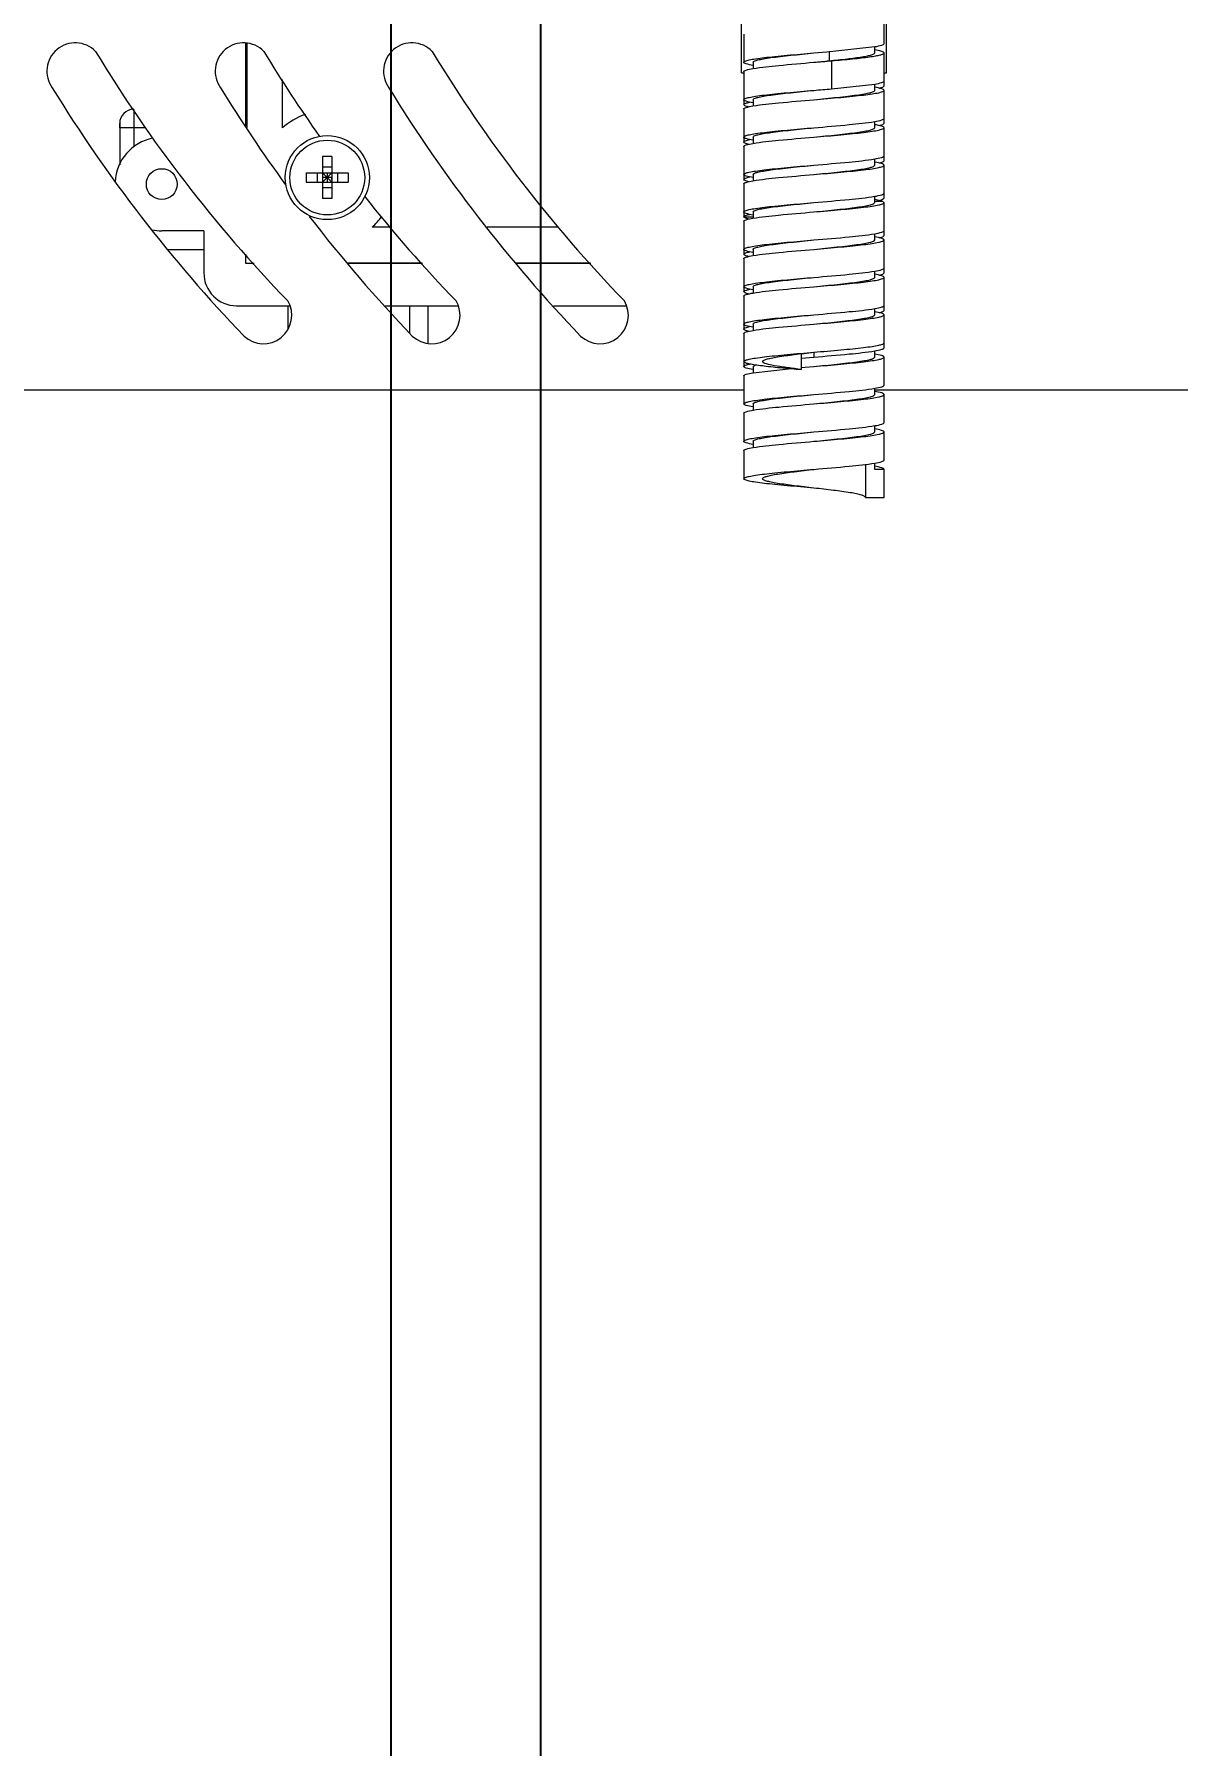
# Model space of a CAD drawing. Header units: millimetres. Extents: x 3895 to 4697, y -1269 to -217.
# Drawn here: x 4124.71 to 4155.29, y -913.09 to -867.34 of the extents above; entities that cross this region are included whole.
import ezdxf

# ---------------------------------------------------------------- set-up
doc = ezdxf.new("R2010")
doc.units = ezdxf.units.MM
doc.header["$LTSCALE"] = 0.1
doc.layers.get('0').update_dxf_attribs({"lineweight": 15})
doc.layers.add('DIM', color=3, linetype='Continuous', lineweight=13)
doc.styles.get("Standard").update_dxf_attribs({"font": 'arial.ttf'})
doc.dimstyles.new('ISO-25', dxfattribs={"dimtxt": 2.5, "dimasz": 2.5, "dimexe": 1.25, "dimexo": 0.625, "dimtad": 1, "dimlfac": 5, "dimtxsty": 'Standard', "dimcen": 2.5, "dimadec": 0, "dimazin": 0, "dimtfac": 1, "dimtmove": 0, "dimatfit": 3, "dimfxl": 1, "dimarcsym": 0})

# ---------------------------------------------------------------- blocks, each defined once
blk = doc.blocks.new('*D104')
at = {"layer": 'Defpoints', "color": 0, "transparency": 16777216}
for p in [(4123.748, -876.219), (4217.498, -876.219), (4217.498, -953.627)]:
    blk.add_point(p, dxfattribs=at)
at = {"layer": 'DIM', "color": 0, "lineweight": -2, "transparency": 16777216}
for p, q in [((4123.748, -876.844), (4123.748, -954.877)), ((4217.498, -876.844), (4217.498, -954.877)), ((4127.748, -953.627), (4213.498, -953.627))]:
    blk.add_line(p, q, dxfattribs=at)
at = {"layer": 'DIM', "color": 0, "transparency": 16777216}
for points in [[(4127.748, -952.96), (4127.748, -954.294), (4123.748, -953.627)], [(4213.498, -952.96), (4213.498, -954.294), (4217.498, -953.627)]]:
    blk.add_solid(points, dxfattribs=at)
at = {"layer": 'DIM', "color": 0, "transparency": 16777216, "insert": (4170.546, -950.958), "char_height": 4, "attachment_point": 5}
blk.add_mtext('375', dxfattribs=at)
blk = doc.blocks.new('*D108')
at = {"layer": 'Defpoints', "color": 0, "transparency": 16777216}
for p in [(4134.248, -861.119), (4207.248, -861.119), (4207.248, -942.819)]:
    blk.add_point(p, dxfattribs=at)
at = {"layer": 'DIM', "color": 0, "lineweight": -2, "transparency": 16777216}
for p, q in [((4134.248, -861.744), (4134.248, -944.069)), ((4207.248, -861.744), (4207.248, -944.069)), ((4138.248, -942.819), (4203.248, -942.819))]:
    blk.add_line(p, q, dxfattribs=at)
at = {"layer": 'DIM', "color": 0, "transparency": 16777216}
for points in [[(4138.248, -942.153), (4138.248, -943.486), (4134.248, -942.819)], [(4203.248, -942.153), (4203.248, -943.486), (4207.248, -942.819)]]:
    blk.add_solid(points, dxfattribs=at)
at = {"layer": 'DIM', "color": 0, "transparency": 16777216, "insert": (4170.707, -940.152), "char_height": 4, "attachment_point": 5}
blk.add_mtext('292', dxfattribs=at)
blk = doc.blocks.new('*D109')
at = {"layer": 'Defpoints', "color": 0, "transparency": 16777216}
for p in [(4138.248, -861.208), (4203.248, -861.208), (4203.248, -932.301)]:
    blk.add_point(p, dxfattribs=at)
at = {"layer": 'DIM', "color": 0, "lineweight": -2, "transparency": 16777216}
for p, q in [((4138.248, -861.833), (4138.248, -933.551)), ((4203.248, -861.833), (4203.248, -933.551)), ((4142.248, -932.301), (4199.248, -932.301))]:
    blk.add_line(p, q, dxfattribs=at)
at = {"layer": 'DIM', "color": 0, "transparency": 16777216}
for points in [[(4142.248, -931.634), (4142.248, -932.968), (4138.248, -932.301)], [(4199.248, -931.634), (4199.248, -932.968), (4203.248, -932.301)]]:
    blk.add_solid(points, dxfattribs=at)
at = {"layer": 'DIM', "color": 0, "transparency": 16777216, "insert": (4171.177, -929.634), "char_height": 4, "attachment_point": 5}
blk.add_mtext('260', dxfattribs=at)

msp = doc.modelspace()

# ---------------------------------------------------------------- linework, layer by layer
at = {"color": 7, "linetype": 'Continuous'}
for p, q in [((4143.6225, -868.369), (4143.6225, -864.244)), ((4147.4975, -868.369), (4147.4975, -864.244)), ((4147.435, -867.5876), (4147.435, -866.8376)), ((4143.6851, -867.3375), (4143.6851, -868.0875)), ((4130.3725, -869.7897), (4130.3725, -867.5759)), ((4130.3975, -867.5751), (4130.3975, -869.8273)), ((4145.56, -867.8376), (4145.9071, -867.8079)), ((4145.9071, -867.8079), (4145.9686, -867.8026)), ((4145.9679, -867.8026), (4145.9679, -868.0472)), ((4145.9686, -867.8026), (4145.9833, -867.8013)), ((4145.9833, -867.8013), (4147.1918, -867.6695)), ((4147.185, -867.8375), (4147.185, -867.6695)), ((4147.435, -868.7189), (4147.435, -867.8375)), ((4143.685, -868.3376), (4143.6852, -869.219)), ((4143.935, -868.0876), (4143.935, -868.2547)), ((4145.9679, -868.0472), (4146.0307, -868.0472)), ((4146.0306, -868.0472), (4146.0306, -868.7972)), ((4130.3725, -868.719), (4130.3975, -868.719)), ((4131.3475, -869.844), (4131.3475, -868.5504)), ((4143.6225, -868.369), (4143.685, -868.369)), ((4146.0307, -868.7972), (4147.1914, -868.6696)), ((4147.185, -868.8375), (4147.185, -868.6696)), ((4147.435, -868.369), (4147.4975, -868.369)), ((4143.9351, -869.0875), (4143.9351, -869.2553)), ((4147.435, -869.719), (4147.435, -868.8375)), ((4126.9975, -869.719), (4126.9975, -870.8325)), ((4126.9975, -869.844), (4126.9975, -869.7221)), ((4127.3725, -869.348), (4127.3725, -870.3467)), ((4130.3975, -869.719), (4130.3725, -869.719)), ((4143.6851, -869.3375), (4143.685, -870.219)), ((4147.185, -869.8376), (4147.185, -869.6699)), ((4127.699, -869.844), (4126.9975, -869.844)), ((4143.9351, -870.0876), (4143.9351, -870.2555)), ((4147.435, -870.7189), (4147.4349, -869.8376)), ((4132.4225, -870.6065), (4132.4225, -871.7315)), ((4132.6725, -870.6065), (4132.4225, -870.6065)), ((4132.6725, -870.6065), (4132.6725, -871.169)), ((4143.6851, -870.3376), (4143.6851, -871.2189)), ((4131.985, -871.044), (4131.985, -871.294)), ((4131.985, -871.044), (4133.11, -871.044)), ((4132.2737, -871.044), (4132.2737, -871.294)), ((4132.6725, -870.8951), (4132.4225, -870.8951)), ((4132.4225, -871.294), (4132.6725, -871.044)), ((4132.4225, -871.044), (4132.6725, -871.294)), ((4132.5475, -871.044), (4132.5475, -871.294)), ((4132.8214, -871.044), (4132.8214, -871.294)), ((4133.11, -871.044), (4133.11, -871.294)), ((4143.9351, -871.0875), (4143.9351, -871.2556)), ((4147.185, -870.8375), (4147.185, -870.6704)), ((4147.4349, -871.719), (4147.435, -870.8375)), ((4131.985, -871.294), (4133.11, -871.294)), ((4132.6779, -871.169), (4132.4225, -871.169)), ((4132.6725, -871.4428), (4132.4225, -871.4428)), ((4132.6719, -871.169), (4132.6718, -871.1737)), ((4132.6725, -871.1737), (4132.6779, -871.169)), ((4132.6725, -871.1737), (4132.6725, -871.7315)), ((4143.6851, -871.3375), (4143.6851, -872.219)), ((4132.6725, -871.7315), (4132.4225, -871.7315)), ((4147.185, -871.8376), (4147.185, -871.6704)), ((4147.185, -871.7972), (4147.375, -871.7972)), ((4147.375, -871.7972), (4147.1918, -871.7556)), ((4147.3032, -871.779), (4147.371, -871.7607)), ((4147.371, -871.7607), (4147.435, -871.719)), ((4147.435, -871.8376), (4147.375, -871.7972)), ((4147.4349, -872.7189), (4147.435, -871.8376)), ((4143.685, -872.219), (4143.9351, -872.219)), ((4143.6851, -872.3375), (4143.6851, -873.219)), ((4143.9351, -872.0875), (4143.9351, -872.2555)), ((4129.2475, -872.594), (4128.1225, -872.594)), ((4129.2475, -872.594), (4129.2475, -873.719)), ((4134.2225, -872.494), (4133.7475, -872.494)), ((4138.7225, -872.494), (4136.8199, -872.494)), ((4147.185, -872.8375), (4147.185, -872.67)), ((4147.435, -873.719), (4147.435, -872.8375)), ((4128.2835, -873.094), (4129.2475, -873.094)), ((4130.3725, -873.469), (4130.3725, -873.2187)), ((4143.6852, -873.3376), (4143.685, -874.2189)), ((4143.9351, -873.0876), (4143.9351, -873.2552)), ((4130.597, -873.469), (4130.3725, -873.469)), ((4133.0692, -873.444), (4135.0746, -873.444)), ((4135.097, -873.469), (4133.0915, -873.469)), ((4133.6225, -873.444), (4133.6225, -873.469)), ((4137.5692, -873.444), (4139.5746, -873.444)), ((4139.597, -873.469), (4137.5915, -873.469)), ((4147.185, -873.8376), (4147.185, -873.6697)), ((4147.435, -874.7189), (4147.435, -873.8376)), ((4143.9351, -874.0876), (4143.9351, -874.255)), ((4130.1225, -874.594), (4131.5396, -874.594)), ((4131.4976, -875.225), (4131.4976, -874.594)), ((4134.0965, -874.594), (4136.0396, -874.594)), ((4134.7476, -874.594), (4134.7476, -875.3228)), ((4135.2476, -875.5967), (4135.2476, -874.594)), ((4138.5965, -874.594), (4140.5396, -874.594)), ((4143.6851, -874.3376), (4143.6852, -875.219)), ((4147.185, -874.8375), (4147.185, -874.6695)), ((4143.9351, -875.0875), (4143.9351, -875.2545)), ((4147.435, -875.719), (4147.435, -874.8375)), ((4143.6851, -875.3375), (4143.6851, -876.2189)), ((4145.2149, -875.878), (4145.2149, -876.2972)), ((4145.2149, -875.9984), (4145.56, -875.969)), ((4145.56, -875.8375), (4145.56, -875.969)), ((4147.1849, -875.969), (4147.1849, -875.8012)), ((4147.4349, -876.719), (4147.4349, -875.969)), ((4143.6851, -876.469), (4143.6851, -877.219)), ((4143.932, -876.3864), (4144.8781, -876.2782)), ((4143.9351, -876.219), (4143.9845, -876.1796)), ((4143.9351, -876.219), (4143.9351, -876.3864)), ((4145.2149, -876.2972), (4145.0894, -876.2972)), ((4145.2142, -876.2485), (4145.56, -876.219)), ((4124.3725, -876.8445), (4143.6851, -876.8445)), ((4147.185, -876.969), (4147.185, -876.801)), ((4147.185, -876.8445), (4216.8725, -876.8445)), ((4147.435, -877.719), (4147.435, -876.969)), ((4143.6851, -877.4689), (4143.6851, -878.2189)), ((4143.9351, -877.2189), (4143.9351, -877.3861)), ((4147.185, -877.9689), (4147.185, -877.8009)), ((4143.9351, -878.219), (4143.9351, -878.3862)), ((4147.435, -878.7189), (4147.435, -877.9689)), ((4143.6851, -878.469), (4143.6851, -879.219)), ((4146.935, -878.8377), (4146.935, -879.719)), ((4147.185, -878.969), (4147.185, -878.801)), ((4147.435, -878.969), (4147.185, -878.969)), ((4147.435, -879.719), (4147.435, -878.969)), ((4146.9339, -879.719), (4146.9339, -879.7186)), ((4146.935, -879.719), (4147.435, -879.719))]:
    msp.add_line(p, q, dxfattribs=at)
for centre, radius in [((4132.5475, -871.169), 1.125), ((4132.5475, -871.169), 1), ((4128.1225, -871.344), 0.4125)]:
    msp.add_circle(centre, radius, dxfattribs=at)
for centre, radius, start, end in [((4125.8087, -868.3257), 0.7577, 44.19628, 215.95026), ((4158.6522, -848.2195), 37.7705, 211.22109, 224.02217), ((4130.3087, -868.3257), 0.7577, 44.19628, 215.95026), ((4163.1522, -848.2195), 37.7705, 211.22109, 215.34397), ((4134.8087, -868.3257), 0.7577, 44.19628, 215.95026), ((4167.6522, -848.2195), 37.7705, 211.22109, 224.02217), ((4131.207, -698.0453), 170.6469, 274.824811, 274.983399), ((4133.0979, -740.1218), 128.5712, 275.562313, 275.744962), ((4158.6522, -848.2195), 39.2646, 211.5605, 223.81902), ((4163.1522, -848.2195), 39.2646, 211.5605, 216.11196), ((4167.6522, -848.2195), 39.2646, 211.5605, 223.81902), ((4131.2211, -698.9471), 170.4945, 274.824401, 274.983137), ((4127.3725, -869.7189), 0.375, 90.00187, 180.00062), ((4132.5475, -871.169), 1.7876, 109.04508, 132.16613), ((4128.1225, -871.344), 1.25, 101.03762, 177.07601), ((4132.5466, -871.1688), 0.1253, 337.5553, 357.75647), ((4132.6821, -870.8941), 0.3231, 266.50058, 268.29771), ((4163.1522, -848.2195), 37.7705, 218.37237, 224.02217), ((4163.1522, -848.2195), 39.2646, 217.65581, 223.81902), ((4132.5475, -871.169), 1.7876, 312.1656, 324.30901), ((4128.1225, -871.344), 1.25, 257.90434, 270), ((4130.1225, -873.719), 0.875, 180, 270), ((4130.8406, -874.8535), 0.7577, 226.76942, 30.62708), ((4135.3406, -874.8535), 0.7577, 226.76942, 30.62708), ((4139.8406, -874.8535), 0.7577, 226.76942, 30.62708), ((4149.7163, -838.585), 37.9798, 263.00181, 263.19369)]:
    msp.add_arc(centre, radius, start, end, dxfattribs=at)
for points, knots in [([(4143.685, -868.0875), (4143.6851, -868.0716), (4143.7477, -868.0436), (4143.8445, -868.02), (4144.0225, -867.9889), (4144.2504, -867.9598), (4144.5319, -867.9292), (4144.9734, -867.8873), (4145.3209, -867.8579), (4145.56, -867.8376)], [0, 0, 0, 0, 0.0251281, 0.0836247, 0.1762195, 0.2999169, 0.4501918, 0.6213899, 1, 1, 1, 1]), ([(4143.9351, -868.0876), (4143.9351, -868.0728), (4143.9867, -868.0435), (4144.0736, -868.0203), (4144.2267, -867.9889), (4144.4249, -867.9599), (4144.6688, -867.9292), (4145.0515, -867.8873), (4145.3527, -867.8579), (4145.56, -867.8376)], [0, 0, 0, 0, 0.026682, 0.0856387, 0.1782865, 0.3018075, 0.451745, 0.622488, 1, 1, 1, 1]), ([(4145.9679, -868.0472), (4146.1303, -868.0307), (4146.423, -868.0001), (4146.7651, -867.9565), (4146.9783, -867.9204), (4147.0868, -867.8939), (4147.1511, -867.8741), (4147.1851, -867.8489), (4147.185, -867.8375)], [0, 0, 0, 0, 0.3929029, 0.7091612, 0.8278663, 0.916165, 0.9726058, 1, 1, 1, 1]), ([(4146.0306, -868.0472), (4146.218, -868.0307), (4146.4864, -868.0064), (4146.8236, -867.9706), (4147.0304, -867.9448), (4147.1959, -867.9204), (4147.3219, -867.8939), (4147.3936, -867.8746), (4147.435, -867.8496), (4147.4349, -867.8375)], [0, 0, 0, 0, 0.394484, 0.5650887, 0.7117821, 0.8306513, 0.9188048, 0.9745781, 1, 1, 1, 1]), ([(4147.4349, -867.8375), (4147.4349, -867.8288), (4147.4112, -867.8088), (4147.3299, -867.7816), (4147.2482, -867.7652), (4147.1856, -867.7545)], [0, 0, 0, 0, 0.0973814, 0.2907143, 1, 1, 1, 1]), ([(4147.1918, -867.6695), (4147.2529, -867.659), (4147.3326, -867.6429), (4147.4119, -867.6158), (4147.4351, -867.5962), (4147.4351, -867.5876)], [0, 0, 0, 0, 0.7085681, 0.9018706, 1, 1, 1, 1]), ([(4143.9282, -868.1695), (4143.8671, -868.159), (4143.7874, -868.1428), (4143.708, -868.1158), (4143.685, -868.0961), (4143.685, -868.0875)], [0, 0, 0, 0, 0.7091802, 0.9021009, 1, 1, 1, 1]), ([(4143.6851, -868.3376), (4143.6851, -868.3288), (4143.7088, -868.309), (4143.7895, -868.2816), (4143.871, -868.2654), (4143.9333, -868.2547)], [0, 0, 0, 0, 0.0977103, 0.2905898, 1, 1, 1, 1]), ([(4143.9333, -868.2547), (4144.1606, -868.2159), (4144.7037, -868.1615), (4145.2466, -868.1142), (4145.56, -868.0876)], [0, 0, 0, 0, 0.422937, 1, 1, 1, 1]), ([(4147.435, -868.8375), (4147.435, -868.8288), (4147.4115, -868.8091), (4147.3314, -868.7819), (4147.2508, -868.7657), (4147.189, -868.7551)], [0, 0, 0, 0, 0.0979441, 0.2911169, 1, 1, 1, 1]), ([(4147.1914, -868.6696), (4147.2526, -868.659), (4147.3325, -868.6429), (4147.4121, -868.6158), (4147.435, -868.5961), (4147.435, -868.5875)], [0, 0, 0, 0, 0.7093845, 0.9022371, 1, 1, 1, 1]), ([(4147.3093, -868.7776), (4147.3413, -868.7701), (4147.3809, -868.7606), (4147.435, -868.7333), (4147.435, -868.7189)], [0, 0, 0, 0, 0.6955567, 1, 1, 1, 1]), ([(4143.685, -869.0876), (4143.685, -869.0716), (4143.7475, -869.0436), (4143.8443, -869.02), (4144.0222, -868.989), (4144.2502, -868.9598), (4144.5317, -868.9293), (4144.9733, -868.8873), (4145.3208, -868.8579), (4145.56, -868.8376)], [0, 0, 0, 0, 0.0251106, 0.0835254, 0.1761267, 0.2997999, 0.4501075, 0.6213208, 1, 1, 1, 1]), ([(4143.9294, -869.1697), (4143.8681, -869.1592), (4143.7879, -869.143), (4143.7083, -869.1159), (4143.685, -869.0962), (4143.685, -869.0876)], [0, 0, 0, 0, 0.7089061, 0.901965, 1, 1, 1, 1]), ([(4143.6851, -869.219), (4143.685, -869.2019), (4143.7547, -869.1729), (4143.8015, -869.162), (4143.8409, -869.1536)], [0, 0, 0, 0, 0.2970979, 1, 1, 1, 1]), ([(4143.8103, -869.2775), (4143.7785, -869.2699), (4143.739, -869.2604), (4143.6851, -869.2333), (4143.6851, -869.219)], [0, 0, 0, 0, 0.6951219, 1, 1, 1, 1]), ([(4143.6851, -869.3375), (4143.6852, -869.3289), (4143.7083, -869.3092), (4143.7882, -869.2821), (4143.8684, -869.2659), (4143.9298, -869.2553)], [0, 0, 0, 0, 0.0978236, 0.2909464, 1, 1, 1, 1]), ([(4143.9298, -869.2553), (4144.1572, -869.2162), (4144.7015, -869.1617), (4145.2456, -869.1142), (4145.56, -869.0876)], [0, 0, 0, 0, 0.4223421, 1, 1, 1, 1]), ([(4143.9351, -869.0875), (4143.9351, -869.0728), (4143.9868, -869.0435), (4144.0737, -869.0203), (4144.2269, -868.9889), (4144.425, -868.9599), (4144.6689, -868.9292), (4145.0516, -868.8873), (4145.3527, -868.8579), (4145.56, -868.8376)], [0, 0, 0, 0, 0.0267104, 0.0856902, 0.1783554, 0.3018766, 0.4518068, 0.6225336, 1, 1, 1, 1]), ([(4145.56, -869.0876), (4145.7674, -869.0672), (4146.0687, -869.0378), (4146.4516, -868.9958), (4146.6955, -868.9652), (4146.8936, -868.9362), (4147.0467, -868.9047), (4147.1335, -868.8816), (4147.1851, -868.8522), (4147.185, -868.8375)], [0, 0, 0, 0, 0.3775989, 0.5483751, 0.6983288, 0.8218398, 0.9144624, 0.9733655, 1, 1, 1, 1]), ([(4145.56, -869.0876), (4145.7993, -869.0672), (4146.147, -869.0378), (4146.5886, -868.9958), (4146.8702, -868.9652), (4147.0981, -868.9361), (4147.276, -868.905), (4147.3726, -868.8816), (4147.4351, -868.8534), (4147.435, -868.8375)], [0, 0, 0, 0, 0.378777, 0.5500212, 0.7003481, 0.8240201, 0.9165832, 0.9749689, 1, 1, 1, 1]), ([(4145.56, -869.8376), (4145.8743, -869.8109), (4146.418, -869.7635), (4146.9621, -869.7089), (4147.1894, -869.6699)], [0, 0, 0, 0, 0.5775179, 1, 1, 1, 1]), ([(4147.1894, -869.6699), (4147.2512, -869.6593), (4147.3317, -869.6431), (4147.4118, -869.6159), (4147.4351, -869.5961), (4147.4351, -869.5875)], [0, 0, 0, 0, 0.7094636, 0.9023256, 1, 1, 1, 1]), ([(4147.3086, -869.7778), (4147.3407, -869.7702), (4147.3803, -869.7606), (4147.435, -869.7335), (4147.4351, -869.719)], [0, 0, 0, 0, 0.6949583, 1, 1, 1, 1]), ([(4143.685, -870.219), (4143.685, -870.2018), (4143.7552, -870.1728), (4143.8022, -870.1618), (4143.842, -870.1534)], [0, 0, 0, 0, 0.297094, 1, 1, 1, 1]), ([(4143.6851, -870.0875), (4143.6851, -870.0716), (4143.7476, -870.0435), (4143.8444, -870.0201), (4144.0224, -869.9889), (4144.2503, -869.9599), (4144.5319, -869.9292), (4144.9733, -869.8873), (4145.3209, -869.8579), (4145.56, -869.8376)], [0, 0, 0, 0, 0.0250708, 0.0835931, 0.1761375, 0.2998768, 0.45013, 0.621365, 1, 1, 1, 1]), ([(4143.9319, -870.1702), (4143.8699, -870.1595), (4143.789, -870.1432), (4143.7084, -870.1161), (4143.6851, -870.0962), (4143.6851, -870.0875)], [0, 0, 0, 0, 0.7095059, 0.9025457, 1, 1, 1, 1]), ([(4143.9288, -870.2555), (4144.1562, -870.2164), (4144.7009, -870.1618), (4145.2453, -870.1143), (4145.56, -870.0876)], [0, 0, 0, 0, 0.422131, 1, 1, 1, 1]), ([(4143.9351, -870.0876), (4143.935, -870.0729), (4143.9866, -870.0435), (4144.0734, -870.0204), (4144.2265, -869.9889), (4144.4246, -869.9599), (4144.6685, -869.9293), (4145.0513, -869.8873), (4145.3526, -869.8579), (4145.56, -869.8376)], [0, 0, 0, 0, 0.026635, 0.0855403, 0.1781618, 0.3016681, 0.451615, 0.6223871, 1, 1, 1, 1]), ([(4145.56, -870.0876), (4145.7992, -870.0673), (4146.1467, -870.0378), (4146.5882, -869.9959), (4146.8697, -869.9653), (4147.0977, -869.9362), (4147.2756, -869.905), (4147.3724, -869.8816), (4147.4349, -869.8535), (4147.4349, -869.8376)], [0, 0, 0, 0, 0.3786322, 0.5498573, 0.7001207, 0.82385, 0.9164023, 0.974928, 1, 1, 1, 1]), ([(4145.56, -870.0876), (4145.7673, -870.0672), (4146.0685, -870.0378), (4146.4512, -869.9959), (4146.6951, -869.9652), (4146.8932, -869.9362), (4147.0464, -869.9048), (4147.1333, -869.8816), (4147.185, -869.8523), (4147.185, -869.8376)], [0, 0, 0, 0, 0.3774597, 0.5481853, 0.6981133, 0.8216355, 0.9143006, 0.973287, 1, 1, 1, 1]), ([(4147.4349, -869.8376), (4147.435, -869.829), (4147.4119, -869.8092), (4147.3322, -869.7822), (4147.2523, -869.766), (4147.1909, -869.7554)], [0, 0, 0, 0, 0.0977299, 0.2906359, 1, 1, 1, 1]), ([(4143.8127, -870.278), (4143.7803, -870.2704), (4143.7404, -870.2608), (4143.685, -870.2336), (4143.685, -870.219)], [0, 0, 0, 0, 0.6952811, 1, 1, 1, 1]), ([(4143.6851, -870.3376), (4143.6851, -870.3291), (4143.7081, -870.3093), (4143.7876, -870.2822), (4143.8675, -870.2661), (4143.9288, -870.2555)], [0, 0, 0, 0, 0.0978193, 0.290699, 1, 1, 1, 1]), ([(4147.1866, -870.6704), (4147.249, -870.6598), (4147.3304, -870.6434), (4147.4114, -870.6162), (4147.435, -870.5963), (4147.435, -870.5876)], [0, 0, 0, 0, 0.7092895, 0.9025882, 1, 1, 1, 1]), ([(4143.6851, -871.0876), (4143.685, -871.0718), (4143.7474, -871.0435), (4143.844, -871.0201), (4144.0219, -870.989), (4144.2499, -870.9599), (4144.5315, -870.9293), (4144.9731, -870.8873), (4145.3207, -870.8579), (4145.56, -870.8376)], [0, 0, 0, 0, 0.0250201, 0.0834192, 0.1759698, 0.2996445, 0.4499619, 0.6212087, 1, 1, 1, 1]), ([(4143.935, -871.1707), (4143.8723, -871.16), (4143.7904, -871.1436), (4143.709, -871.1163), (4143.6851, -871.0964), (4143.6851, -871.0876)], [0, 0, 0, 0, 0.709262, 0.9024892, 1, 1, 1, 1]), ([(4143.9282, -871.2556), (4144.1557, -871.2164), (4144.7005, -871.1618), (4145.2451, -871.1143), (4145.56, -871.0876)], [0, 0, 0, 0, 0.4220479, 1, 1, 1, 1]), ([(4143.9351, -871.0875), (4143.9352, -871.0727), (4143.9869, -871.0435), (4144.0738, -871.0203), (4144.227, -870.9888), (4144.4252, -870.9599), (4144.669, -870.9292), (4145.0516, -870.8873), (4145.3528, -870.8579), (4145.56, -870.8376)], [0, 0, 0, 0, 0.0267301, 0.0857459, 0.1784139, 0.3019478, 0.4518631, 0.6225782, 1, 1, 1, 1]), ([(4145.56, -870.8376), (4145.8734, -870.811), (4146.4162, -870.7636), (4146.9593, -870.7092), (4147.1866, -870.6704)], [0, 0, 0, 0, 0.5769813, 1, 1, 1, 1]), ([(4145.56, -871.0876), (4145.7993, -871.0672), (4146.1468, -871.0378), (4146.5884, -870.9959), (4146.8699, -870.9653), (4147.0979, -870.9362), (4147.2758, -870.9051), (4147.3725, -870.8815), (4147.435, -870.8534), (4147.435, -870.8375)], [0, 0, 0, 0, 0.3787041, 0.5499288, 0.7002251, 0.8239067, 0.9164878, 0.9749116, 1, 1, 1, 1]), ([(4145.56, -871.0876), (4145.7674, -871.0672), (4146.0686, -871.0378), (4146.4514, -870.9959), (4146.6953, -870.9652), (4146.8934, -870.9362), (4147.0466, -870.9048), (4147.1334, -870.8816), (4147.185, -870.8523), (4147.185, -870.8375)], [0, 0, 0, 0, 0.3775334, 0.5482812, 0.6982156, 0.8217328, 0.9143752, 0.9733277, 1, 1, 1, 1]), ([(4147.435, -870.8375), (4147.435, -870.829), (4147.4119, -870.8093), (4147.3326, -870.7822), (4147.2528, -870.7661), (4147.1918, -870.7556)], [0, 0, 0, 0, 0.0980972, 0.2912683, 1, 1, 1, 1]), ([(4147.3063, -870.7783), (4147.339, -870.7707), (4147.3793, -870.761), (4147.4351, -870.7336), (4147.435, -870.7189)], [0, 0, 0, 0, 0.696396, 1, 1, 1, 1]), ([(4143.6851, -871.2189), (4143.6851, -871.2017), (4143.7555, -871.1727), (4143.8027, -871.1617), (4143.8426, -871.1533)], [0, 0, 0, 0, 0.2968317, 1, 1, 1, 1]), ([(4143.8154, -871.2787), (4143.7823, -871.271), (4143.7416, -871.2614), (4143.6851, -871.2337), (4143.6851, -871.2189)], [0, 0, 0, 0, 0.6972535, 1, 1, 1, 1]), ([(4143.6851, -871.3375), (4143.6851, -871.3289), (4143.7083, -871.3093), (4143.7875, -871.2822), (4143.8672, -871.2661), (4143.9282, -871.2556)], [0, 0, 0, 0, 0.0981815, 0.291517, 1, 1, 1, 1]), ([(4143.685, -872.0875), (4143.685, -872.0715), (4143.7478, -872.0436), (4143.8445, -872.0199), (4144.0225, -871.9889), (4144.2505, -871.9598), (4144.532, -871.9292), (4144.9734, -871.8873), (4145.3209, -871.8579), (4145.56, -871.8376)], [0, 0, 0, 0, 0.0251509, 0.0836282, 0.1762504, 0.2999297, 0.4502201, 0.621403, 1, 1, 1, 1]), ([(4143.9351, -872.0875), (4143.9352, -872.0728), (4143.9868, -872.0435), (4144.0738, -872.0203), (4144.2269, -871.9889), (4144.4251, -871.9599), (4144.6689, -871.9292), (4145.0516, -871.8873), (4145.3528, -871.8579), (4145.56, -871.8376)], [0, 0, 0, 0, 0.0267281, 0.0857169, 0.1783898, 0.301909, 0.4518333, 0.622551, 1, 1, 1, 1]), ([(4145.56, -871.8376), (4145.8735, -871.8109), (4146.4163, -871.7636), (4146.9594, -871.7092), (4147.1867, -871.6704)], [0, 0, 0, 0, 0.5770415, 1, 1, 1, 1]), ([(4145.56, -872.0876), (4145.7992, -872.0673), (4146.1467, -872.0379), (4146.5881, -871.9959), (4146.8697, -871.9653), (4147.0976, -871.9362), (4147.2756, -871.9051), (4147.3724, -871.8815), (4147.4349, -871.8535), (4147.435, -871.8376)], [0, 0, 0, 0, 0.3786185, 0.549811, 0.7000978, 0.8237895, 0.9163865, 0.9748748, 1, 1, 1, 1]), ([(4145.56, -872.0876), (4145.7673, -872.0673), (4146.0685, -872.0378), (4146.4512, -871.9959), (4146.695, -871.9652), (4146.8932, -871.9362), (4147.0464, -871.9048), (4147.1333, -871.8816), (4147.185, -871.8524), (4147.185, -871.8376)], [0, 0, 0, 0, 0.3774393, 0.5481598, 0.6980815, 0.8216077, 0.9142762, 0.9732733, 1, 1, 1, 1]), ([(4147.1867, -871.6704), (4147.249, -871.6598), (4147.3305, -871.6435), (4147.4114, -871.6161), (4147.435, -871.5962), (4147.4351, -871.5875)], [0, 0, 0, 0, 0.7095482, 0.9023744, 1, 1, 1, 1]), ([(4143.9318, -872.1701), (4143.8698, -872.1595), (4143.7888, -872.1433), (4143.7084, -872.116), (4143.685, -872.0961), (4143.685, -872.0875)], [0, 0, 0, 0, 0.7097275, 0.9023496, 1, 1, 1, 1]), ([(4143.685, -872.219), (4143.6851, -872.2017), (4143.7559, -872.1726), (4143.8033, -872.1615), (4143.8434, -872.1531)], [0, 0, 0, 0, 0.2967953, 1, 1, 1, 1]), ([(4143.8168, -872.279), (4143.7833, -872.2713), (4143.7423, -872.2615), (4143.6851, -872.2339), (4143.685, -872.219)], [0, 0, 0, 0, 0.6968616, 1, 1, 1, 1]), ([(4143.6851, -872.3375), (4143.6851, -872.3289), (4143.7083, -872.3092), (4143.7877, -872.2822), (4143.8676, -872.266), (4143.9288, -872.2555)], [0, 0, 0, 0, 0.0980406, 0.2913778, 1, 1, 1, 1]), ([(4143.9288, -872.2555), (4144.1562, -872.2164), (4144.7009, -872.1618), (4145.2453, -872.1143), (4145.56, -872.0876)], [0, 0, 0, 0, 0.4221616, 1, 1, 1, 1]), ([(4143.685, -873.0875), (4143.685, -873.0716), (4143.7477, -873.0436), (4143.8444, -873.02), (4144.0224, -872.9889), (4144.2504, -872.9598), (4144.5319, -872.9292), (4144.9734, -872.8873), (4145.3209, -872.8579), (4145.56, -872.8376)], [0, 0, 0, 0, 0.0251264, 0.0835968, 0.1762129, 0.2998841, 0.4501898, 0.6213685, 1, 1, 1, 1]), ([(4143.9351, -873.0876), (4143.9351, -873.0728), (4143.9868, -873.0435), (4144.0736, -873.0203), (4144.2267, -872.9889), (4144.4249, -872.9599), (4144.6687, -872.9292), (4145.0515, -872.8873), (4145.3527, -872.8579), (4145.56, -872.8376)], [0, 0, 0, 0, 0.0266812, 0.0856378, 0.1782835, 0.3018011, 0.4517325, 0.622478, 1, 1, 1, 1]), ([(4145.56, -872.8376), (4145.8742, -872.8109), (4146.4178, -872.7635), (4146.9618, -872.709), (4147.1892, -872.67)], [0, 0, 0, 0, 0.5774445, 1, 1, 1, 1]), ([(4145.56, -873.0876), (4145.7993, -873.0672), (4146.1469, -873.0378), (4146.5886, -872.9958), (4146.8701, -872.9652), (4147.0981, -872.9362), (4147.2759, -872.905), (4147.3727, -872.8816), (4147.435, -872.8534), (4147.435, -872.8375)], [0, 0, 0, 0, 0.3787623, 0.5500378, 0.7003194, 0.824034, 0.9165549, 0.9749815, 1, 1, 1, 1]), ([(4145.56, -873.0876), (4145.7674, -873.0672), (4146.0687, -873.0378), (4146.4516, -872.9958), (4146.6954, -872.9652), (4146.8936, -872.9362), (4147.0467, -872.9047), (4147.1335, -872.8816), (4147.1851, -872.8522), (4147.185, -872.8375)], [0, 0, 0, 0, 0.3775926, 0.5483625, 0.6983142, 0.8218239, 0.9144502, 0.9733603, 1, 1, 1, 1]), ([(4147.1892, -872.67), (4147.2509, -872.6594), (4147.3315, -872.6432), (4147.4116, -872.616), (4147.435, -872.5963), (4147.435, -872.5876)], [0, 0, 0, 0, 0.7088922, 0.9021451, 1, 1, 1, 1]), ([(4147.435, -872.8375), (4147.435, -872.8289), (4147.4118, -872.8092), (4147.3321, -872.7822), (4147.2521, -872.766), (4147.1908, -872.7554)], [0, 0, 0, 0, 0.0979296, 0.2913672, 1, 1, 1, 1]), ([(4147.3044, -872.7787), (4147.3376, -872.771), (4147.3784, -872.7614), (4147.435, -872.7337), (4147.435, -872.7189)], [0, 0, 0, 0, 0.6971871, 1, 1, 1, 1]), ([(4143.9297, -873.1698), (4143.8682, -873.1592), (4143.788, -873.1431), (4143.7082, -873.1159), (4143.685, -873.0961), (4143.685, -873.0875)], [0, 0, 0, 0, 0.709414, 0.9021736, 1, 1, 1, 1]), ([(4143.6851, -873.219), (4143.6851, -873.2017), (4143.7563, -873.1724), (4143.8039, -873.1614), (4143.8441, -873.1529)], [0, 0, 0, 0, 0.2959569, 1, 1, 1, 1]), ([(4143.8151, -873.2786), (4143.7821, -873.2709), (4143.7415, -873.2613), (4143.6851, -873.2338), (4143.6851, -873.219)], [0, 0, 0, 0, 0.6967183, 1, 1, 1, 1]), ([(4143.6851, -873.3376), (4143.6851, -873.3289), (4143.7084, -873.3091), (4143.7884, -873.282), (4143.8688, -873.2658), (4143.9304, -873.2552)], [0, 0, 0, 0, 0.0977382, 0.2908022, 1, 1, 1, 1]), ([(4143.9304, -873.2552), (4144.1578, -873.2162), (4144.7019, -873.1617), (4145.2457, -873.1142), (4145.56, -873.0876)], [0, 0, 0, 0, 0.4224171, 1, 1, 1, 1]), ([(4143.6851, -874.0876), (4143.685, -874.0717), (4143.7476, -874.0435), (4143.8443, -874.0201), (4144.0222, -873.9889), (4144.2502, -873.9599), (4144.5317, -873.9292), (4144.9732, -873.8873), (4145.3208, -873.8579), (4145.56, -873.8376)], [0, 0, 0, 0, 0.0250656, 0.0835263, 0.1760872, 0.2997903, 0.4500697, 0.6213072, 1, 1, 1, 1]), ([(4143.9351, -874.0876), (4143.935, -874.0729), (4143.9867, -874.0435), (4144.0735, -874.0204), (4144.2266, -873.9889), (4144.4247, -873.9599), (4144.6686, -873.9293), (4145.0514, -873.8873), (4145.3527, -873.8579), (4145.56, -873.8376)], [0, 0, 0, 0, 0.0266527, 0.0855744, 0.1782079, 0.3017204, 0.4516661, 0.6224248, 1, 1, 1, 1]), ([(4145.56, -873.8376), (4145.8748, -873.8108), (4146.4191, -873.7633), (4146.9637, -873.7088), (4147.1911, -873.6696)], [0, 0, 0, 0, 0.5778446, 1, 1, 1, 1]), ([(4145.56, -874.0876), (4145.7992, -874.0673), (4146.1467, -874.0378), (4146.5881, -873.9959), (4146.8696, -873.9653), (4147.0975, -873.9362), (4147.2756, -873.9052), (4147.3723, -873.8815), (4147.435, -873.8536), (4147.435, -873.8376)], [0, 0, 0, 0, 0.3786019, 0.5497898, 0.700073, 0.8237584, 0.9163736, 0.9748608, 1, 1, 1, 1]), ([(4145.56, -874.0876), (4145.7673, -874.0673), (4146.0685, -874.0378), (4146.4512, -873.9959), (4146.695, -873.9652), (4146.8932, -873.9363), (4147.0463, -873.9049), (4147.1333, -873.8816), (4147.185, -873.8524), (4147.185, -873.8376)], [0, 0, 0, 0, 0.3774304, 0.5481401, 0.698062, 0.8215801, 0.9142624, 0.9732646, 1, 1, 1, 1]), ([(4147.435, -873.8376), (4147.435, -873.829), (4147.4117, -873.8092), (4147.3315, -873.7819), (4147.2509, -873.7657), (4147.1891, -873.7551)], [0, 0, 0, 0, 0.097701, 0.2903458, 1, 1, 1, 1]), ([(4147.1911, -873.6696), (4147.2524, -873.6591), (4147.3324, -873.643), (4147.412, -873.6158), (4147.435, -873.5961), (4147.435, -873.5875)], [0, 0, 0, 0, 0.7095322, 0.902141, 1, 1, 1, 1]), ([(4147.3056, -873.7784), (4147.3385, -873.7708), (4147.3789, -873.7611), (4147.435, -873.7338), (4147.435, -873.719)], [0, 0, 0, 0, 0.6959912, 1, 1, 1, 1]), ([(4143.685, -874.2189), (4143.685, -874.2015), (4143.7568, -874.1726), (4143.8043, -874.1613), (4143.8447, -874.1528)], [0, 0, 0, 0, 0.2970122, 1, 1, 1, 1]), ([(4143.8138, -874.2783), (4143.7811, -874.2707), (4143.7408, -874.261), (4143.685, -874.2336), (4143.685, -874.2189)], [0, 0, 0, 0, 0.6959443, 1, 1, 1, 1]), ([(4143.9284, -874.1695), (4143.8673, -874.159), (4143.7875, -874.1429), (4143.7081, -874.1158), (4143.6851, -874.0961), (4143.6851, -874.0876)], [0, 0, 0, 0, 0.7090717, 0.9020235, 1, 1, 1, 1]), ([(4143.6851, -874.3376), (4143.6851, -874.3289), (4143.7085, -874.3091), (4143.789, -874.2818), (4143.8699, -874.2656), (4143.9319, -874.255)], [0, 0, 0, 0, 0.097705, 0.2904255, 1, 1, 1, 1]), ([(4143.9319, -874.255), (4144.1593, -874.2161), (4144.7029, -874.1616), (4145.2462, -874.1142), (4145.56, -874.0876)], [0, 0, 0, 0, 0.4226877, 1, 1, 1, 1]), ([(4145.56, -874.8376), (4145.875, -874.8108), (4146.4195, -874.7633), (4146.9643, -874.7087), (4147.1918, -874.6695)], [0, 0, 0, 0, 0.5779311, 1, 1, 1, 1]), ([(4147.435, -874.8375), (4147.4349, -874.8288), (4147.4113, -874.8089), (4147.3303, -874.7816), (4147.2489, -874.7653), (4147.1866, -874.7547)], [0, 0, 0, 0, 0.0976532, 0.2908307, 1, 1, 1, 1]), ([(4147.1918, -874.6695), (4147.2529, -874.659), (4147.3326, -874.6429), (4147.4119, -874.6159), (4147.435, -874.5962), (4147.435, -874.5876)], [0, 0, 0, 0, 0.7085482, 0.901882, 1, 1, 1, 1]), ([(4147.3069, -874.7782), (4147.3395, -874.7706), (4147.3796, -874.7609), (4147.4351, -874.7335), (4147.4351, -874.7189)], [0, 0, 0, 0, 0.6960605, 1, 1, 1, 1]), ([(4143.685, -875.0876), (4143.685, -875.0717), (4143.7474, -875.0436), (4143.8442, -875.0201), (4144.022, -874.989), (4144.25, -874.9599), (4144.5316, -874.9293), (4144.9732, -874.8873), (4145.3208, -874.8579), (4145.56, -874.8376)], [0, 0, 0, 0, 0.0250601, 0.0834651, 0.1760287, 0.2997145, 0.4500166, 0.6212569, 1, 1, 1, 1]), ([(4143.9283, -875.1695), (4143.8672, -875.159), (4143.7875, -875.1429), (4143.7082, -875.1158), (4143.685, -875.0962), (4143.685, -875.0876)], [0, 0, 0, 0, 0.7085681, 0.9018706, 1, 1, 1, 1]), ([(4143.6851, -875.219), (4143.6851, -875.2018), (4143.755, -875.1729), (4143.802, -875.1619), (4143.8416, -875.1535)], [0, 0, 0, 0, 0.2970591, 1, 1, 1, 1]), ([(4143.9345, -875.2545), (4144.1618, -875.2158), (4144.7045, -875.1614), (4145.247, -875.1141), (4145.56, -875.0876)], [0, 0, 0, 0, 0.4232008, 1, 1, 1, 1]), ([(4143.9351, -875.0875), (4143.9351, -875.0728), (4143.9869, -875.0435), (4144.0738, -875.0203), (4144.2269, -874.9889), (4144.4251, -874.9599), (4144.6689, -874.9292), (4145.0516, -874.8873), (4145.3528, -874.8579), (4145.56, -874.8376)], [0, 0, 0, 0, 0.0267229, 0.0857252, 0.1783927, 0.3019228, 0.4518429, 0.6225638, 1, 1, 1, 1]), ([(4145.56, -875.0876), (4145.7993, -875.0672), (4146.1469, -875.0378), (4146.5885, -874.9958), (4146.8701, -874.9652), (4147.098, -874.9361), (4147.276, -874.905), (4147.3726, -874.8816), (4147.4351, -874.8534), (4147.435, -874.8375)], [0, 0, 0, 0, 0.3787668, 0.5500041, 0.7003284, 0.8240028, 0.9165658, 0.9749658, 1, 1, 1, 1]), ([(4145.56, -875.0876), (4145.7674, -875.0672), (4146.0687, -875.0378), (4146.4515, -874.9958), (4146.6954, -874.9652), (4146.8936, -874.9362), (4147.0467, -874.9047), (4147.1335, -874.8816), (4147.1851, -874.8522), (4147.185, -874.8375)], [0, 0, 0, 0, 0.377584, 0.5483591, 0.6983036, 0.8218243, 0.9144431, 0.973364, 1, 1, 1, 1]), ([(4143.8123, -875.2779), (4143.78, -875.2704), (4143.7401, -875.2608), (4143.685, -875.2335), (4143.6851, -875.219)], [0, 0, 0, 0, 0.6958398, 1, 1, 1, 1]), ([(4143.6851, -875.3375), (4143.6852, -875.3288), (4143.7089, -875.3088), (4143.7902, -875.2816), (4143.8719, -875.2652), (4143.9345, -875.2545)], [0, 0, 0, 0, 0.0973814, 0.2907143, 1, 1, 1, 1]), ([(4145.56, -875.8376), (4145.7993, -875.8172), (4146.1469, -875.7878), (4146.5886, -875.7458), (4146.8702, -875.7152), (4147.0981, -875.6861), (4147.276, -875.655), (4147.3726, -875.6316), (4147.4351, -875.6034), (4147.435, -875.5875)], [0, 0, 0, 0, 0.378767, 0.5500044, 0.7003288, 0.8240032, 0.9165662, 0.9749661, 1, 1, 1, 1]), ([(4143.6851, -876.0875), (4143.6851, -876.0716), (4143.7477, -876.0435), (4143.8445, -876.02), (4144.0225, -875.9889), (4144.2504, -875.9598), (4144.5319, -875.9292), (4144.9734, -875.8873), (4145.3209, -875.8579), (4145.56, -875.8376)], [0, 0, 0, 0, 0.0250925, 0.0836218, 0.176189, 0.2999148, 0.4501781, 0.6213891, 1, 1, 1, 1]), ([(4145.0894, -876.2972), (4144.9021, -876.2807), (4144.6337, -876.2564), (4144.2965, -876.2206), (4144.0896, -876.1948), (4143.9241, -876.1704), (4143.7981, -876.1439), (4143.7264, -876.1246), (4143.6851, -876.0996), (4143.6851, -876.0875)], [0, 0, 0, 0, 0.3944842, 0.565089, 0.7117825, 0.8306517, 0.9188052, 0.9745785, 1, 1, 1, 1]), ([(4144.1861, -876.088), (4144.1861, -876.0745), (4144.226, -876.0445), (4144.302, -876.0206), (4144.4301, -875.9892), (4144.677, -875.9467), (4145.0597, -875.8953), (4145.3843, -875.8579), (4145.56, -875.8375)], [0, 0, 0, 0, 0.0288096, 0.0876522, 0.1801539, 0.3039475, 0.6234724, 1, 1, 1, 1]), ([(4145.0889, -876.2819), (4144.967, -876.2669), (4144.7483, -876.2385), (4144.4688, -876.1943), (4144.2914, -876.1536), (4144.2082, -876.1208), (4144.1861, -876.0977), (4144.1861, -876.088)], [0, 0, 0, 0, 0.3942074, 0.7060643, 0.9117961, 0.9690536, 1, 1, 1, 1]), ([(4145.56, -875.969), (4145.8746, -875.9423), (4146.4187, -875.8948), (4146.9631, -875.8402), (4147.1906, -875.8012)], [0, 0, 0, 0, 0.577696, 1, 1, 1, 1]), ([(4145.56, -876.219), (4145.7992, -876.1987), (4146.1468, -876.1692), (4146.5883, -876.1273), (4146.8698, -876.0967), (4147.0978, -876.0676), (4147.2757, -876.0365), (4147.3725, -876.013), (4147.435, -875.9849), (4147.435, -875.969)], [0, 0, 0, 0, 0.37866, 0.5498992, 0.7001673, 0.8238821, 0.9164408, 0.9749202, 1, 1, 1, 1]), ([(4145.56, -876.219), (4145.7674, -876.1987), (4146.0686, -876.1692), (4146.4513, -876.1273), (4146.6952, -876.0966), (4146.8933, -876.0677), (4147.0465, -876.0362), (4147.1334, -876.0131), (4147.185, -875.9837), (4147.185, -875.969)], [0, 0, 0, 0, 0.3774951, 0.548235, 0.6981654, 0.8216845, 0.9143355, 0.9733067, 1, 1, 1, 1]), ([(4147.435, -875.969), (4147.435, -875.9604), (4147.4117, -875.9405), (4147.3316, -875.9134), (4147.251, -875.8972), (4147.1893, -875.8866)], [0, 0, 0, 0, 0.0976931, 0.2906998, 1, 1, 1, 1]), ([(4147.1906, -875.8012), (4147.2519, -875.7906), (4147.3321, -875.7744), (4147.4118, -875.7474), (4147.435, -875.7276), (4147.435, -875.719)], [0, 0, 0, 0, 0.7087142, 0.902111, 1, 1, 1, 1]), ([(4143.6851, -876.2189), (4143.685, -876.2018), (4143.7548, -876.173), (4143.8015, -876.162), (4143.841, -876.1536)], [0, 0, 0, 0, 0.2975368, 1, 1, 1, 1]), ([(4143.9292, -876.3011), (4143.8678, -876.2905), (4143.7878, -876.2745), (4143.7081, -876.2472), (4143.6851, -876.2275), (4143.6851, -876.2189)], [0, 0, 0, 0, 0.7095111, 0.9021519, 1, 1, 1, 1]), ([(4143.6851, -876.469), (4143.6851, -876.4604), (4143.7085, -876.4405), (4143.789, -876.4132), (4143.87, -876.397), (4143.932, -876.3864)], [0, 0, 0, 0, 0.0976169, 0.290264, 1, 1, 1, 1]), ([(4143.685, -877.219), (4143.685, -877.2032), (4143.7474, -877.175), (4143.8441, -877.1515), (4144.022, -877.1204), (4144.2499, -877.0913), (4144.5315, -877.0607), (4144.9731, -877.0187), (4145.3208, -876.9893), (4145.56, -876.969)], [0, 0, 0, 0, 0.0250345, 0.08343, 0.1759806, 0.2996707, 0.4499712, 0.6212306, 1, 1, 1, 1]), ([(4143.9351, -877.2189), (4143.9352, -877.2042), (4143.9869, -877.1749), (4144.0738, -877.1517), (4144.227, -877.1203), (4144.4251, -877.0913), (4144.669, -877.0606), (4145.0516, -877.0187), (4145.3528, -876.9893), (4145.56, -876.969)], [0, 0, 0, 0, 0.0267308, 0.0857389, 0.1784088, 0.3019342, 0.4518526, 0.6225719, 1, 1, 1, 1]), ([(4145.56, -876.969), (4145.8749, -876.9422), (4146.4194, -876.8947), (4146.9642, -876.8402), (4147.1916, -876.801)], [0, 0, 0, 0, 0.5779193, 1, 1, 1, 1]), ([(4145.56, -877.219), (4145.7992, -877.1987), (4146.1467, -877.1693), (4146.5882, -877.1273), (4146.8698, -877.0967), (4147.0977, -877.0676), (4147.2757, -877.0366), (4147.3723, -877.0129), (4147.435, -876.9849), (4147.435, -876.969)], [0, 0, 0, 0, 0.378651, 0.5498354, 0.7001549, 0.8238107, 0.9164362, 0.9748714, 1, 1, 1, 1]), ([(4145.56, -877.219), (4145.7674, -877.1987), (4146.0686, -877.1692), (4146.4513, -877.1273), (4146.6951, -877.0966), (4146.8933, -877.0677), (4147.0464, -877.0362), (4147.1333, -877.0131), (4147.185, -876.9837), (4147.185, -876.969)], [0, 0, 0, 0, 0.3774712, 0.5482018, 0.6981289, 0.8216511, 0.9143114, 0.9732935, 1, 1, 1, 1]), ([(4147.435, -876.969), (4147.435, -876.9603), (4147.4114, -876.9405), (4147.3307, -876.9131), (4147.2493, -876.8968), (4147.1871, -876.8862)], [0, 0, 0, 0, 0.0976391, 0.2904038, 1, 1, 1, 1]), ([(4147.1916, -876.801), (4147.2528, -876.7904), (4147.3326, -876.7743), (4147.412, -876.7472), (4147.435, -876.7276), (4147.435, -876.719)], [0, 0, 0, 0, 0.709001, 0.9020083, 1, 1, 1, 1]), ([(4143.9281, -877.3009), (4143.8671, -877.2904), (4143.7874, -877.2743), (4143.7082, -877.2473), (4143.685, -877.2276), (4143.685, -877.219)], [0, 0, 0, 0, 0.708514, 0.9018368, 1, 1, 1, 1]), ([(4143.6851, -877.4689), (4143.6851, -877.4602), (4143.7089, -877.4403), (4143.7898, -877.413), (4143.8713, -877.3967), (4143.9337, -877.3861)], [0, 0, 0, 0, 0.0976286, 0.2908508, 1, 1, 1, 1]), ([(4143.9337, -877.3861), (4144.161, -877.3473), (4144.704, -877.2929), (4145.2467, -877.2456), (4145.56, -877.219)], [0, 0, 0, 0, 0.4230385, 1, 1, 1, 1]), ([(4145.56, -877.969), (4145.875, -877.9422), (4146.4195, -877.8947), (4146.9644, -877.8401), (4147.1918, -877.8009)], [0, 0, 0, 0, 0.5779318, 1, 1, 1, 1]), ([(4147.4349, -877.9689), (4147.4349, -877.9602), (4147.4112, -877.9402), (4147.3297, -877.913), (4147.2479, -877.8965), (4147.1852, -877.8859)], [0, 0, 0, 0, 0.0973051, 0.2906461, 1, 1, 1, 1]), ([(4147.1918, -877.8009), (4147.2529, -877.7904), (4147.3327, -877.7743), (4147.4119, -877.7472), (4147.4351, -877.7276), (4147.4351, -877.719)], [0, 0, 0, 0, 0.7086353, 0.9018709, 1, 1, 1, 1]), ([(4143.685, -878.2189), (4143.6851, -878.203), (4143.7477, -878.175), (4143.8445, -878.1514), (4144.0225, -878.1203), (4144.2504, -878.0912), (4144.532, -878.0606), (4144.9734, -878.0187), (4145.3209, -877.9893), (4145.56, -877.969)], [0, 0, 0, 0, 0.0251295, 0.083633, 0.1762251, 0.2999257, 0.4502013, 0.6214007, 1, 1, 1, 1]), ([(4143.9284, -878.301), (4143.8673, -878.2904), (4143.7874, -878.2743), (4143.708, -878.2472), (4143.685, -878.2275), (4143.685, -878.2189)], [0, 0, 0, 0, 0.7092519, 0.9021427, 1, 1, 1, 1]), ([(4143.6851, -878.469), (4143.6851, -878.4603), (4143.7086, -878.4404), (4143.7895, -878.4132), (4143.8707, -878.3968), (4143.933, -878.3862)], [0, 0, 0, 0, 0.0973632, 0.2904495, 1, 1, 1, 1]), ([(4143.933, -878.3862), (4144.1603, -878.3474), (4144.7035, -878.2929), (4145.2465, -878.2456), (4145.56, -878.219)], [0, 0, 0, 0, 0.4228981, 1, 1, 1, 1]), ([(4143.9351, -878.219), (4143.9351, -878.2043), (4143.9867, -878.1749), (4144.0736, -878.1518), (4144.2267, -878.1203), (4144.4248, -878.0913), (4144.6687, -878.0607), (4145.0514, -878.0187), (4145.3527, -877.9893), (4145.56, -877.969)], [0, 0, 0, 0, 0.0266671, 0.0856074, 0.1782488, 0.3017648, 0.4517007, 0.6224521, 1, 1, 1, 1]), ([(4145.56, -878.219), (4145.7993, -878.1987), (4146.1469, -878.1692), (4146.5885, -878.1273), (4146.8701, -878.0966), (4147.098, -878.0676), (4147.2759, -878.0364), (4147.3726, -878.0131), (4147.435, -877.9848), (4147.4349, -877.9689)], [0, 0, 0, 0, 0.3787517, 0.5500141, 0.7002958, 0.8240196, 0.916537, 0.9749967, 1, 1, 1, 1]), ([(4145.56, -878.219), (4145.7674, -878.1987), (4146.0687, -878.1692), (4146.4515, -878.1273), (4146.6954, -878.0966), (4146.8936, -878.0676), (4147.0467, -878.0361), (4147.1335, -878.0131), (4147.1851, -877.9836), (4147.185, -877.9689)], [0, 0, 0, 0, 0.3775754, 0.5483411, 0.6982807, 0.8218013, 0.9144293, 0.9733559, 1, 1, 1, 1]), ([(4145.56, -878.969), (4145.8748, -878.9423), (4146.4191, -878.8947), (4146.9638, -878.8402), (4147.1912, -878.801)], [0, 0, 0, 0, 0.5778339, 1, 1, 1, 1]), ([(4147.1912, -878.801), (4147.2525, -878.7905), (4147.3324, -878.7743), (4147.412, -878.7473), (4147.435, -878.7275), (4147.435, -878.7189)], [0, 0, 0, 0, 0.7093844, 0.9022528, 1, 1, 1, 1]), ([(4143.6851, -879.219), (4143.6851, -879.2031), (4143.7475, -879.1749), (4143.8442, -879.1515), (4144.0221, -879.1203), (4144.2501, -879.0913), (4144.5316, -879.0607), (4144.9732, -879.0187), (4145.3208, -878.9893), (4145.56, -878.969)], [0, 0, 0, 0, 0.0250259, 0.083496, 0.1760335, 0.2997463, 0.4500297, 0.6212744, 1, 1, 1, 1]), ([(4145.56, -879.469), (4145.3208, -879.4487), (4144.9733, -879.4192), (4144.5318, -879.3773), (4144.2503, -879.3467), (4144.0223, -879.3176), (4143.8444, -879.2864), (4143.7475, -879.2631), (4143.6851, -879.2349), (4143.6851, -879.219)], [0, 0, 0, 0, 0.3786589, 0.5499011, 0.7001531, 0.8238894, 0.9164227, 0.9749409, 1, 1, 1, 1]), ([(4144.1859, -879.2184), (4144.1859, -879.2047), (4144.2274, -879.1746), (4144.3047, -879.1515), (4144.4338, -879.1201), (4144.6802, -879.0775), (4145.0615, -879.0265), (4145.3851, -878.9893), (4145.56, -878.969)], [0, 0, 0, 0, 0.0290636, 0.089595, 0.1830556, 0.3060187, 0.6249388, 1, 1, 1, 1]), ([(4145.56, -879.469), (4145.3843, -879.4487), (4145.0596, -879.4111), (4144.6767, -879.3598), (4144.4299, -879.3173), (4144.3019, -879.2859), (4144.226, -879.2619), (4144.1859, -879.232), (4144.1859, -879.2184)], [0, 0, 0, 0, 0.3765473, 0.6962769, 0.8200205, 0.9122712, 0.9711255, 1, 1, 1, 1]), ([(4147.435, -878.969), (4147.4349, -878.9603), (4147.4117, -878.9406), (4147.3315, -878.9133), (4147.251, -878.8972), (4147.1893, -878.8866)], [0, 0, 0, 0, 0.0978315, 0.2907449, 1, 1, 1, 1]), ([(4146.9339, -879.7186), (4146.9339, -879.7051), (4146.8933, -879.6748), (4146.816, -879.6516), (4146.6871, -879.6202), (4146.4404, -879.5777), (4146.0589, -879.5265), (4145.7352, -879.4893), (4145.56, -879.469)], [0, 0, 0, 0, 0.0288237, 0.0889132, 0.1824516, 0.3057005, 0.6245136, 1, 1, 1, 1])]:
    msp.add_open_spline(points, degree=3, knots=knots, dxfattribs=at)
for points in [[(4147.435, -869.9692), (4147.435, -869.9691), (4147.435, -869.969), (4147.435, -869.9689)], [(4143.6851, -873.4689), (4143.6851, -873.4688), (4143.6851, -873.4687), (4143.6851, -873.4686)]]:
    msp.add_open_spline(points, degree=3, dxfattribs=at)

# ---------------------------------------------------------------- dimensions: what is measured, and where the dimension line sits
at = {"layer": 'DIM'}
for base, p1, p2, picture, middle in [((4207.2475, -942.8192), (4134.2476, -861.1192), (4207.2475, -861.1192), '*D108', (4170.7068, -942.8192)), ((4203.2475, -932.301), (4138.2475, -861.2079), (4203.2475, -861.2079), '*D109', (4171.1769, -932.301)), ((4217.4975, -953.627), (4123.7475, -876.2195), (4217.4975, -876.2195), '*D104', (4170.5458, -953.627))]:
    dim = msp.add_linear_dim(base=base, p1=p1, p2=p2, dimstyle='ISO-25', override={"dimtxt": 4, "dimasz": 4, "dimlfac": 4, "dimfxl": 1.25}, dxfattribs=at)
    dim.commit()
    dim.dimension.update_dxf_attribs({"geometry": picture, "text_midpoint": middle, "dimtype": 160})

doc.saveas('drawing.dxf')
